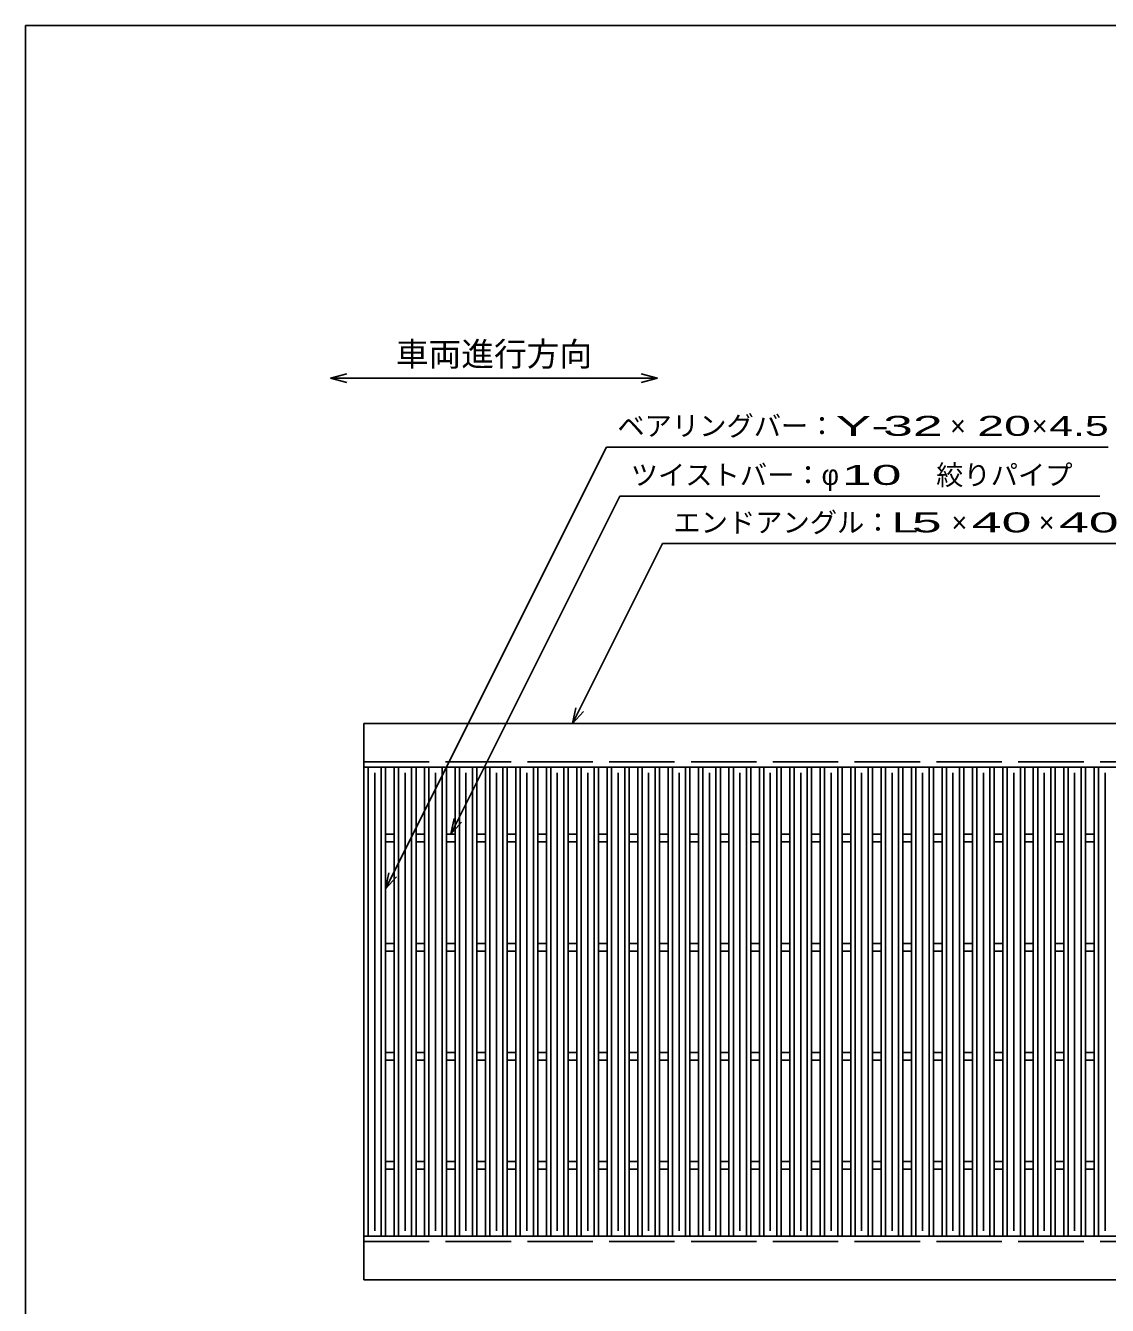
# Model space of a CAD drawing. Units: millimetres, scale not verified. Extents: x -1820 to 1724, y -1285 to 1059.
# Drawn here: x -1736 to -744, y -114 to 1059 of the extents above; entities that cross this region are included whole.
import ezdxf
from ezdxf.enums import TextEntityAlignment as Align

# ---------------------------------------------------------------- set-up
doc = ezdxf.new("R2010")
doc.units = ezdxf.units.MM
doc.header["$LTSCALE"] = 10
doc.linetypes.add('DASHED', pattern=[7.5, 6, -1.5])
for name, color, linetype, lineweight in [('0_2', 150, 'Continuous', 25), ('16', 3, 'Continuous', 25), ('22', 2, 'Continuous', 25)]:
    doc.layers.add(name, color=color, linetype=linetype, lineweight=lineweight)
doc.styles.add('ベクトル', font='')
doc.styles.get('ベクトル').set_extended_font_data('ベクトル')

msp = doc.modelspace()

# ---------------------------------------------------------------- linework, layer by layer
at = {"layer": '0_2'}
for p, q in [((-1736, -1141), (-1736, 1059)), ((-1736, 1059), (1724, 1059))]:
    msp.add_line(p, q, dxfattribs=at)
at = {"layer": '0_2', "color": 4}
for p, q in [((-1456.58, 735.83), (-1441.58, 739.83)), ((-1156.58, 735.83), (-1171.58, 739.83)), ((-1441.58, 731.83), (-1456.58, 735.83)), ((-1456.58, 735.83), (-1156.58, 735.83)), ((-1171.58, 731.83), (-1156.58, 735.83))]:
    msp.add_line(p, q, dxfattribs=at)
at = {"layer": '16'}
for p, q in [((-1426, 419), (-430, 419)), ((-1426, 379), (-1426, 419)), ((-1426, 379), (-430, 379)), ((-1426, -51), (-1426, 379)), ((-1426, 379), (-1406, 379)), ((-1422, -51), (-1422, 379)), ((-1410, -51), (-1410, 379)), ((-1406, -51), (-1406, 379)), ((-1398.1, -51), (-1398.1, 379)), ((-1398.1, 379), (-1378.1, 379)), ((-1394.1, -51), (-1394.1, 379)), ((-1382.1, -51), (-1382.1, 379)), ((-1378.1, -51), (-1378.1, 379)), ((-1370.2, -51), (-1370.2, 379)), ((-1370.2, 379), (-1350.2, 379)), ((-1366.2, -51), (-1366.2, 379)), ((-1354.2, -51), (-1354.2, 379)), ((-1350.2, -51), (-1350.2, 379)), ((-1342.3, -51), (-1342.3, 379)), ((-1342.3, 379), (-1322.3, 379)), ((-1338.3, -51), (-1338.3, 379)), ((-1326.3, -51), (-1326.3, 379)), ((-1322.3, -51), (-1322.3, 379)), ((-1314.4, -51), (-1314.4, 379)), ((-1314.4, 379), (-1294.4, 379)), ((-1310.4, -51), (-1310.4, 379)), ((-1298.4, -51), (-1298.4, 379)), ((-1294.4, -51), (-1294.4, 379)), ((-1286.5, -51), (-1286.5, 379)), ((-1286.5, 379), (-1266.5, 379)), ((-1282.5, -51), (-1282.5, 379)), ((-1270.5, -51), (-1270.5, 379)), ((-1266.5, -51), (-1266.5, 379)), ((-1258.6, -51), (-1258.6, 379)), ((-1258.6, 379), (-1238.6, 379)), ((-1254.6, -51), (-1254.6, 379)), ((-1242.6, -51), (-1242.6, 379)), ((-1238.6, -51), (-1238.6, 379)), ((-1230.7, -51), (-1230.7, 379)), ((-1230.7, 379), (-1210.7, 379)), ((-1226.7, -51), (-1226.7, 379)), ((-1214.7, -51), (-1214.7, 379)), ((-1210.7, -51), (-1210.7, 379)), ((-1202.8, -51), (-1202.8, 379)), ((-1202.8, 379), (-1182.8, 379)), ((-1198.8, -51), (-1198.8, 379)), ((-1186.8, -51), (-1186.8, 379)), ((-1182.8, -51), (-1182.8, 379)), ((-1174.9, -51), (-1174.9, 379)), ((-1174.9, 379), (-1154.9, 379)), ((-1170.9, -51), (-1170.9, 379)), ((-1158.9, -51), (-1158.9, 379)), ((-1154.9, -51), (-1154.9, 379)), ((-1147, -51), (-1147, 379)), ((-1147, 379), (-1127, 379)), ((-1143, -51), (-1143, 379)), ((-1131, -51), (-1131, 379)), ((-1127, -51), (-1127, 379)), ((-1119.1, -51), (-1119.1, 379)), ((-1119.1, 379), (-1099.1, 379)), ((-1115.1, -51), (-1115.1, 379)), ((-1103.1, -51), (-1103.1, 379)), ((-1099.1, -51), (-1099.1, 379)), ((-1091.2, -51), (-1091.2, 379)), ((-1091.2, 379), (-1071.2, 379)), ((-1087.2, -51), (-1087.2, 379)), ((-1075.2, -51), (-1075.2, 379)), ((-1071.2, -51), (-1071.2, 379)), ((-1063.3, -51), (-1063.3, 379)), ((-1063.3, 379), (-1043.3, 379)), ((-1059.3, -51), (-1059.3, 379)), ((-1047.3, -51), (-1047.3, 379)), ((-1043.3, -51), (-1043.3, 379)), ((-1035.4, -51), (-1035.4, 379)), ((-1035.4, 379), (-1015.4, 379)), ((-1031.4, -51), (-1031.4, 379)), ((-1019.4, -51), (-1019.4, 379)), ((-1015.4, -51), (-1015.4, 379)), ((-1007.5, -51), (-1007.5, 379)), ((-1007.5, 379), (-987.5, 379)), ((-1003.5, -51), (-1003.5, 379)), ((-991.5, -51), (-991.5, 379)), ((-987.5, -51), (-987.5, 379)), ((-979.6, -51), (-979.6, 379)), ((-979.6, 379), (-959.6, 379)), ((-975.6, -51), (-975.6, 379)), ((-963.6, -51), (-963.6, 379)), ((-959.6, -51), (-959.6, 379)), ((-951.7, -51), (-951.7, 379)), ((-951.7, 379), (-931.7, 379)), ((-947.7, -51), (-947.7, 379)), ((-935.7, -51), (-935.7, 379)), ((-931.7, -51), (-931.7, 379)), ((-923.8, -51), (-923.8, 379)), ((-923.8, 379), (-903.8, 379)), ((-919.8, -51), (-919.8, 379)), ((-907.8, -51), (-907.8, 379)), ((-903.8, -51), (-903.8, 379)), ((-895.9, -51), (-895.9, 379)), ((-895.9, 379), (-875.9, 379)), ((-891.9, -51), (-891.9, 379)), ((-879.9, -51), (-879.9, 379)), ((-875.9, -51), (-875.9, 379)), ((-868, -51), (-868, 379)), ((-868, 379), (-848, 379)), ((-864, -51), (-864, 379)), ((-852, -51), (-852, 379)), ((-848, -51), (-848, 379)), ((-840.1, -51), (-840.1, 379)), ((-840.1, 379), (-820.1, 379)), ((-836.1, -51), (-836.1, 379)), ((-824.1, -51), (-824.1, 379)), ((-820.1, -51), (-820.1, 379)), ((-812.2, -51), (-812.2, 379)), ((-812.2, 379), (-792.2, 379)), ((-808.2, -51), (-808.2, 379)), ((-796.2, -51), (-796.2, 379)), ((-792.2, -51), (-792.2, 379)), ((-784.3, -51), (-784.3, 379)), ((-784.3, 379), (-764.3, 379)), ((-780.3, -51), (-780.3, 379)), ((-768.3, -51), (-768.3, 379)), ((-764.3, -51), (-764.3, 379)), ((-756.4, -51), (-756.4, 379)), ((-756.4, 379), (-736.4, 379)), ((-752.4, -51), (-752.4, 379)), ((-1416, -46), (-1416, 374)), ((-1388.1, -46), (-1388.1, 374)), ((-1360.2, -46), (-1360.2, 374)), ((-1332.3, -46), (-1332.3, 374)), ((-1304.4, -46), (-1304.4, 374)), ((-1276.5, -46), (-1276.5, 374)), ((-1248.6, -46), (-1248.6, 374)), ((-1220.7, -46), (-1220.7, 374)), ((-1192.8, -46), (-1192.8, 374)), ((-1164.9, -46), (-1164.9, 374)), ((-1137, -46), (-1137, 374)), ((-1109.1, -46), (-1109.1, 374)), ((-1081.2, -46), (-1081.2, 374)), ((-1053.3, -46), (-1053.3, 374)), ((-1025.4, -46), (-1025.4, 374)), ((-997.5, -46), (-997.5, 374)), ((-969.6, -46), (-969.6, 374)), ((-941.7, -46), (-941.7, 374)), ((-913.8, -46), (-913.8, 374)), ((-885.9, -46), (-885.9, 374)), ((-858, -46), (-858, 374)), ((-830.1, -46), (-830.1, 374)), ((-802.2, -46), (-802.2, 374)), ((-774.3, -46), (-774.3, 374)), ((-746.4, -46), (-746.4, 374)), ((-1406, 317.5), (-1398.1, 317.5)), ((-1378.1, 317.5), (-1370.2, 317.5)), ((-1350.2, 317.5), (-1342.3, 317.5)), ((-1322.3, 317.5), (-1314.4, 317.5)), ((-1294.4, 317.5), (-1286.5, 317.5)), ((-1266.5, 317.5), (-1258.6, 317.5)), ((-1238.6, 317.5), (-1230.7, 317.5)), ((-1210.7, 317.5), (-1202.8, 317.5)), ((-1182.8, 317.5), (-1174.9, 317.5)), ((-1154.9, 317.5), (-1147, 317.5)), ((-1127, 317.5), (-1119.1, 317.5)), ((-1099.1, 317.5), (-1091.2, 317.5)), ((-1071.2, 317.5), (-1063.3, 317.5)), ((-1043.3, 317.5), (-1035.4, 317.5)), ((-1015.4, 317.5), (-1007.5, 317.5)), ((-987.5, 317.5), (-979.6, 317.5)), ((-959.6, 317.5), (-951.7, 317.5)), ((-931.7, 317.5), (-923.8, 317.5)), ((-903.8, 317.5), (-895.9, 317.5)), ((-875.9, 317.5), (-868, 317.5)), ((-848, 317.5), (-840.1, 317.5)), ((-820.1, 317.5), (-812.2, 317.5)), ((-792.2, 317.5), (-784.3, 317.5)), ((-764.3, 317.5), (-756.4, 317.5)), ((-1406, 310.5), (-1398.1, 310.5)), ((-1378.1, 310.5), (-1370.2, 310.5)), ((-1350.2, 310.5), (-1342.3, 310.5)), ((-1322.3, 310.5), (-1314.4, 310.5)), ((-1294.4, 310.5), (-1286.5, 310.5)), ((-1266.5, 310.5), (-1258.6, 310.5)), ((-1238.6, 310.5), (-1230.7, 310.5)), ((-1210.7, 310.5), (-1202.8, 310.5)), ((-1182.8, 310.5), (-1174.9, 310.5)), ((-1154.9, 310.5), (-1147, 310.5)), ((-1127, 310.5), (-1119.1, 310.5)), ((-1099.1, 310.5), (-1091.2, 310.5)), ((-1071.2, 310.5), (-1063.3, 310.5)), ((-1043.3, 310.5), (-1035.4, 310.5)), ((-1015.4, 310.5), (-1007.5, 310.5)), ((-987.5, 310.5), (-979.6, 310.5)), ((-959.6, 310.5), (-951.7, 310.5)), ((-931.7, 310.5), (-923.8, 310.5)), ((-903.8, 310.5), (-895.9, 310.5)), ((-875.9, 310.5), (-868, 310.5)), ((-848, 310.5), (-840.1, 310.5)), ((-820.1, 310.5), (-812.2, 310.5)), ((-792.2, 310.5), (-784.3, 310.5)), ((-764.3, 310.5), (-756.4, 310.5)), ((-1406, 217.5), (-1398.1, 217.5)), ((-1378.1, 217.5), (-1370.2, 217.5)), ((-1350.2, 217.5), (-1342.3, 217.5)), ((-1322.3, 217.5), (-1314.4, 217.5)), ((-1294.4, 217.5), (-1286.5, 217.5)), ((-1266.5, 217.5), (-1258.6, 217.5)), ((-1238.6, 217.5), (-1230.7, 217.5)), ((-1210.7, 217.5), (-1202.8, 217.5)), ((-1182.8, 217.5), (-1174.9, 217.5)), ((-1154.9, 217.5), (-1147, 217.5)), ((-1127, 217.5), (-1119.1, 217.5)), ((-1099.1, 217.5), (-1091.2, 217.5)), ((-1071.2, 217.5), (-1063.3, 217.5)), ((-1043.3, 217.5), (-1035.4, 217.5)), ((-1015.4, 217.5), (-1007.5, 217.5)), ((-987.5, 217.5), (-979.6, 217.5)), ((-959.6, 217.5), (-951.7, 217.5)), ((-931.7, 217.5), (-923.8, 217.5)), ((-903.8, 217.5), (-895.9, 217.5)), ((-875.9, 217.5), (-868, 217.5)), ((-848, 217.5), (-840.1, 217.5)), ((-820.1, 217.5), (-812.2, 217.5)), ((-792.2, 217.5), (-784.3, 217.5)), ((-764.3, 217.5), (-756.4, 217.5)), ((-1406, 210.5), (-1398.1, 210.5)), ((-1378.1, 210.5), (-1370.2, 210.5)), ((-1350.2, 210.5), (-1342.3, 210.5)), ((-1322.3, 210.5), (-1314.4, 210.5)), ((-1294.4, 210.5), (-1286.5, 210.5)), ((-1266.5, 210.5), (-1258.6, 210.5)), ((-1238.6, 210.5), (-1230.7, 210.5)), ((-1210.7, 210.5), (-1202.8, 210.5)), ((-1182.8, 210.5), (-1174.9, 210.5)), ((-1154.9, 210.5), (-1147, 210.5)), ((-1127, 210.5), (-1119.1, 210.5)), ((-1099.1, 210.5), (-1091.2, 210.5)), ((-1071.2, 210.5), (-1063.3, 210.5)), ((-1043.3, 210.5), (-1035.4, 210.5)), ((-1015.4, 210.5), (-1007.5, 210.5)), ((-987.5, 210.5), (-979.6, 210.5)), ((-959.6, 210.5), (-951.7, 210.5)), ((-931.7, 210.5), (-923.8, 210.5)), ((-903.8, 210.5), (-895.9, 210.5)), ((-875.9, 210.5), (-868, 210.5)), ((-848, 210.5), (-840.1, 210.5)), ((-820.1, 210.5), (-812.2, 210.5)), ((-792.2, 210.5), (-784.3, 210.5)), ((-764.3, 210.5), (-756.4, 210.5)), ((-1406, 117.5), (-1398.1, 117.5)), ((-1378.1, 117.5), (-1370.2, 117.5)), ((-1350.2, 117.5), (-1342.3, 117.5)), ((-1322.3, 117.5), (-1314.4, 117.5)), ((-1294.4, 117.5), (-1286.5, 117.5)), ((-1266.5, 117.5), (-1258.6, 117.5)), ((-1238.6, 117.5), (-1230.7, 117.5)), ((-1210.7, 117.5), (-1202.8, 117.5)), ((-1182.8, 117.5), (-1174.9, 117.5)), ((-1154.9, 117.5), (-1147, 117.5)), ((-1127, 117.5), (-1119.1, 117.5)), ((-1099.1, 117.5), (-1091.2, 117.5)), ((-1071.2, 117.5), (-1063.3, 117.5)), ((-1043.3, 117.5), (-1035.4, 117.5)), ((-1015.4, 117.5), (-1007.5, 117.5)), ((-987.5, 117.5), (-979.6, 117.5)), ((-959.6, 117.5), (-951.7, 117.5)), ((-931.7, 117.5), (-923.8, 117.5)), ((-903.8, 117.5), (-895.9, 117.5)), ((-875.9, 117.5), (-868, 117.5)), ((-848, 117.5), (-840.1, 117.5)), ((-820.1, 117.5), (-812.2, 117.5)), ((-792.2, 117.5), (-784.3, 117.5)), ((-764.3, 117.5), (-756.4, 117.5)), ((-1406, 110.5), (-1398.1, 110.5)), ((-1378.1, 110.5), (-1370.2, 110.5)), ((-1350.2, 110.5), (-1342.3, 110.5)), ((-1322.3, 110.5), (-1314.4, 110.5)), ((-1294.4, 110.5), (-1286.5, 110.5)), ((-1266.5, 110.5), (-1258.6, 110.5)), ((-1238.6, 110.5), (-1230.7, 110.5)), ((-1210.7, 110.5), (-1202.8, 110.5)), ((-1182.8, 110.5), (-1174.9, 110.5)), ((-1154.9, 110.5), (-1147, 110.5)), ((-1127, 110.5), (-1119.1, 110.5)), ((-1099.1, 110.5), (-1091.2, 110.5)), ((-1071.2, 110.5), (-1063.3, 110.5)), ((-1043.3, 110.5), (-1035.4, 110.5)), ((-1015.4, 110.5), (-1007.5, 110.5)), ((-987.5, 110.5), (-979.6, 110.5)), ((-959.6, 110.5), (-951.7, 110.5)), ((-931.7, 110.5), (-923.8, 110.5)), ((-903.8, 110.5), (-895.9, 110.5)), ((-875.9, 110.5), (-868, 110.5)), ((-848, 110.5), (-840.1, 110.5)), ((-820.1, 110.5), (-812.2, 110.5)), ((-792.2, 110.5), (-784.3, 110.5)), ((-764.3, 110.5), (-756.4, 110.5)), ((-1406, 17.5), (-1398.1, 17.5)), ((-1378.1, 17.5), (-1370.2, 17.5)), ((-1350.2, 17.5), (-1342.3, 17.5)), ((-1322.3, 17.5), (-1314.4, 17.5)), ((-1294.4, 17.5), (-1286.5, 17.5)), ((-1266.5, 17.5), (-1258.6, 17.5)), ((-1238.6, 17.5), (-1230.7, 17.5)), ((-1210.7, 17.5), (-1202.8, 17.5)), ((-1182.8, 17.5), (-1174.9, 17.5)), ((-1154.9, 17.5), (-1147, 17.5)), ((-1127, 17.5), (-1119.1, 17.5)), ((-1099.1, 17.5), (-1091.2, 17.5)), ((-1071.2, 17.5), (-1063.3, 17.5)), ((-1043.3, 17.5), (-1035.4, 17.5)), ((-1015.4, 17.5), (-1007.5, 17.5)), ((-987.5, 17.5), (-979.6, 17.5)), ((-959.6, 17.5), (-951.7, 17.5)), ((-931.7, 17.5), (-923.8, 17.5)), ((-903.8, 17.5), (-895.9, 17.5)), ((-875.9, 17.5), (-868, 17.5)), ((-848, 17.5), (-840.1, 17.5)), ((-820.1, 17.5), (-812.2, 17.5)), ((-792.2, 17.5), (-784.3, 17.5)), ((-764.3, 17.5), (-756.4, 17.5)), ((-1406, 10.5), (-1398.1, 10.5)), ((-1378.1, 10.5), (-1370.2, 10.5)), ((-1350.2, 10.5), (-1342.3, 10.5)), ((-1322.3, 10.5), (-1314.4, 10.5)), ((-1294.4, 10.5), (-1286.5, 10.5)), ((-1266.5, 10.5), (-1258.6, 10.5)), ((-1238.6, 10.5), (-1230.7, 10.5)), ((-1210.7, 10.5), (-1202.8, 10.5)), ((-1182.8, 10.5), (-1174.9, 10.5)), ((-1154.9, 10.5), (-1147, 10.5)), ((-1127, 10.5), (-1119.1, 10.5)), ((-1099.1, 10.5), (-1091.2, 10.5)), ((-1071.2, 10.5), (-1063.3, 10.5)), ((-1043.3, 10.5), (-1035.4, 10.5)), ((-1015.4, 10.5), (-1007.5, 10.5)), ((-987.5, 10.5), (-979.6, 10.5)), ((-959.6, 10.5), (-951.7, 10.5)), ((-931.7, 10.5), (-923.8, 10.5)), ((-903.8, 10.5), (-895.9, 10.5)), ((-875.9, 10.5), (-868, 10.5)), ((-848, 10.5), (-840.1, 10.5)), ((-820.1, 10.5), (-812.2, 10.5)), ((-792.2, 10.5), (-784.3, 10.5)), ((-764.3, 10.5), (-756.4, 10.5)), ((-1426, -51), (-430, -51)), ((-1426, -91), (-1426, -51)), ((-1426, -51), (-1406, -51)), ((-1398.1, -51), (-1378.1, -51)), ((-1370.2, -51), (-1350.2, -51)), ((-1342.3, -51), (-1322.3, -51)), ((-1314.4, -51), (-1294.4, -51)), ((-1286.5, -51), (-1266.5, -51)), ((-1258.6, -51), (-1238.6, -51)), ((-1230.7, -51), (-1210.7, -51)), ((-1202.8, -51), (-1182.8, -51)), ((-1174.9, -51), (-1154.9, -51)), ((-1147, -51), (-1127, -51)), ((-1119.1, -51), (-1099.1, -51)), ((-1091.2, -51), (-1071.2, -51)), ((-1063.3, -51), (-1043.3, -51)), ((-1035.4, -51), (-1015.4, -51)), ((-1007.5, -51), (-987.5, -51)), ((-979.6, -51), (-959.6, -51)), ((-951.7, -51), (-931.7, -51)), ((-923.8, -51), (-903.8, -51)), ((-895.9, -51), (-875.9, -51)), ((-868, -51), (-848, -51)), ((-840.1, -51), (-820.1, -51)), ((-812.2, -51), (-792.2, -51)), ((-784.3, -51), (-764.3, -51)), ((-756.4, -51), (-736.4, -51)), ((-1426, -91), (-430, -91))]:
    msp.add_line(p, q, dxfattribs=at)
at = {"layer": '16', "linetype": 'DASHED'}
for p, q in [((-1426, 384), (-430, 384)), ((-1426, -56), (-430, -56))]:
    msp.add_line(p, q, dxfattribs=at)
at = {"layer": '22', "color": 4}
for p, q in [((-1406, 267.5), (-1203.5, 672.5)), ((-1203.5, 672.5), (-743.5, 672.5)), ((-1346.25, 317.5), (-1191.25, 627.5)), ((-1191.25, 627.5), (-751.25, 627.5)), ((-1234.65, 419), (-1152.15, 584)), ((-1152.15, 584), (-712.15, 584)), ((-1234.65, 419), (-1231.65, 433.6)), ((-1234.65, 419), (-1224.65, 430)), ((-1346.25, 317.5), (-1343.25, 332.1)), ((-1346.25, 317.5), (-1336.25, 328.5)), ((-1406, 267.5), (-1403, 282.1)), ((-1406, 267.5), (-1396, 278.5))]:
    msp.add_line(p, q, dxfattribs=at)

# ---------------------------------------------------------------- texts
at = {"layer": '0_2', "color": 2, "style": 'ベクトル'}
msp.add_text('車両進行方向', height=21.99, dxfattribs=at).set_placement((-1396.58, 757.83), align=Align.MIDDLE_LEFT)
at = {"layer": '22', "style": 'ベクトル'}
for s, p in [('ベアリングバー：', (-1193.5, 692)), ('×', (-888.5, 692)), ('×', (-813.5, 692)), ('ツイストバー：', (-1181.25, 647)), ('絞りパイプ', (-901.25, 647)), ('φ', (-1006.25, 647)), ('エンドアングル：', (-1142.15, 603.5)), ('×', (-887.15, 603.5)), ('×', (-807.15, 603.5))]:
    msp.add_text(s, height=18.33, dxfattribs=at).set_placement(p, align=Align.MIDDLE_LEFT)
for s, width, p in [('Y-', 2, (-993.5, 692)), (' 32 ', 2, (-963.5, 692)), ('20', 1.8, (-863.5, 692)), (' 4.5 ', 1.6, (-808.5, 692)), (' 10 ', 2, (-1001.25, 647)), ('L', 1.8, (-942.15, 603.5)), (' 5 ', 2, (-937.15, 603.5)), (' 40 ', 2, (-882.15, 603.5)), (' 40 ', 2, (-802.15, 603.5))]:
    msp.add_text(s, height=18.33, dxfattribs=dict(at, width=width)).set_placement(p, align=Align.MIDDLE_LEFT)

doc.saveas('drawing.dxf')
